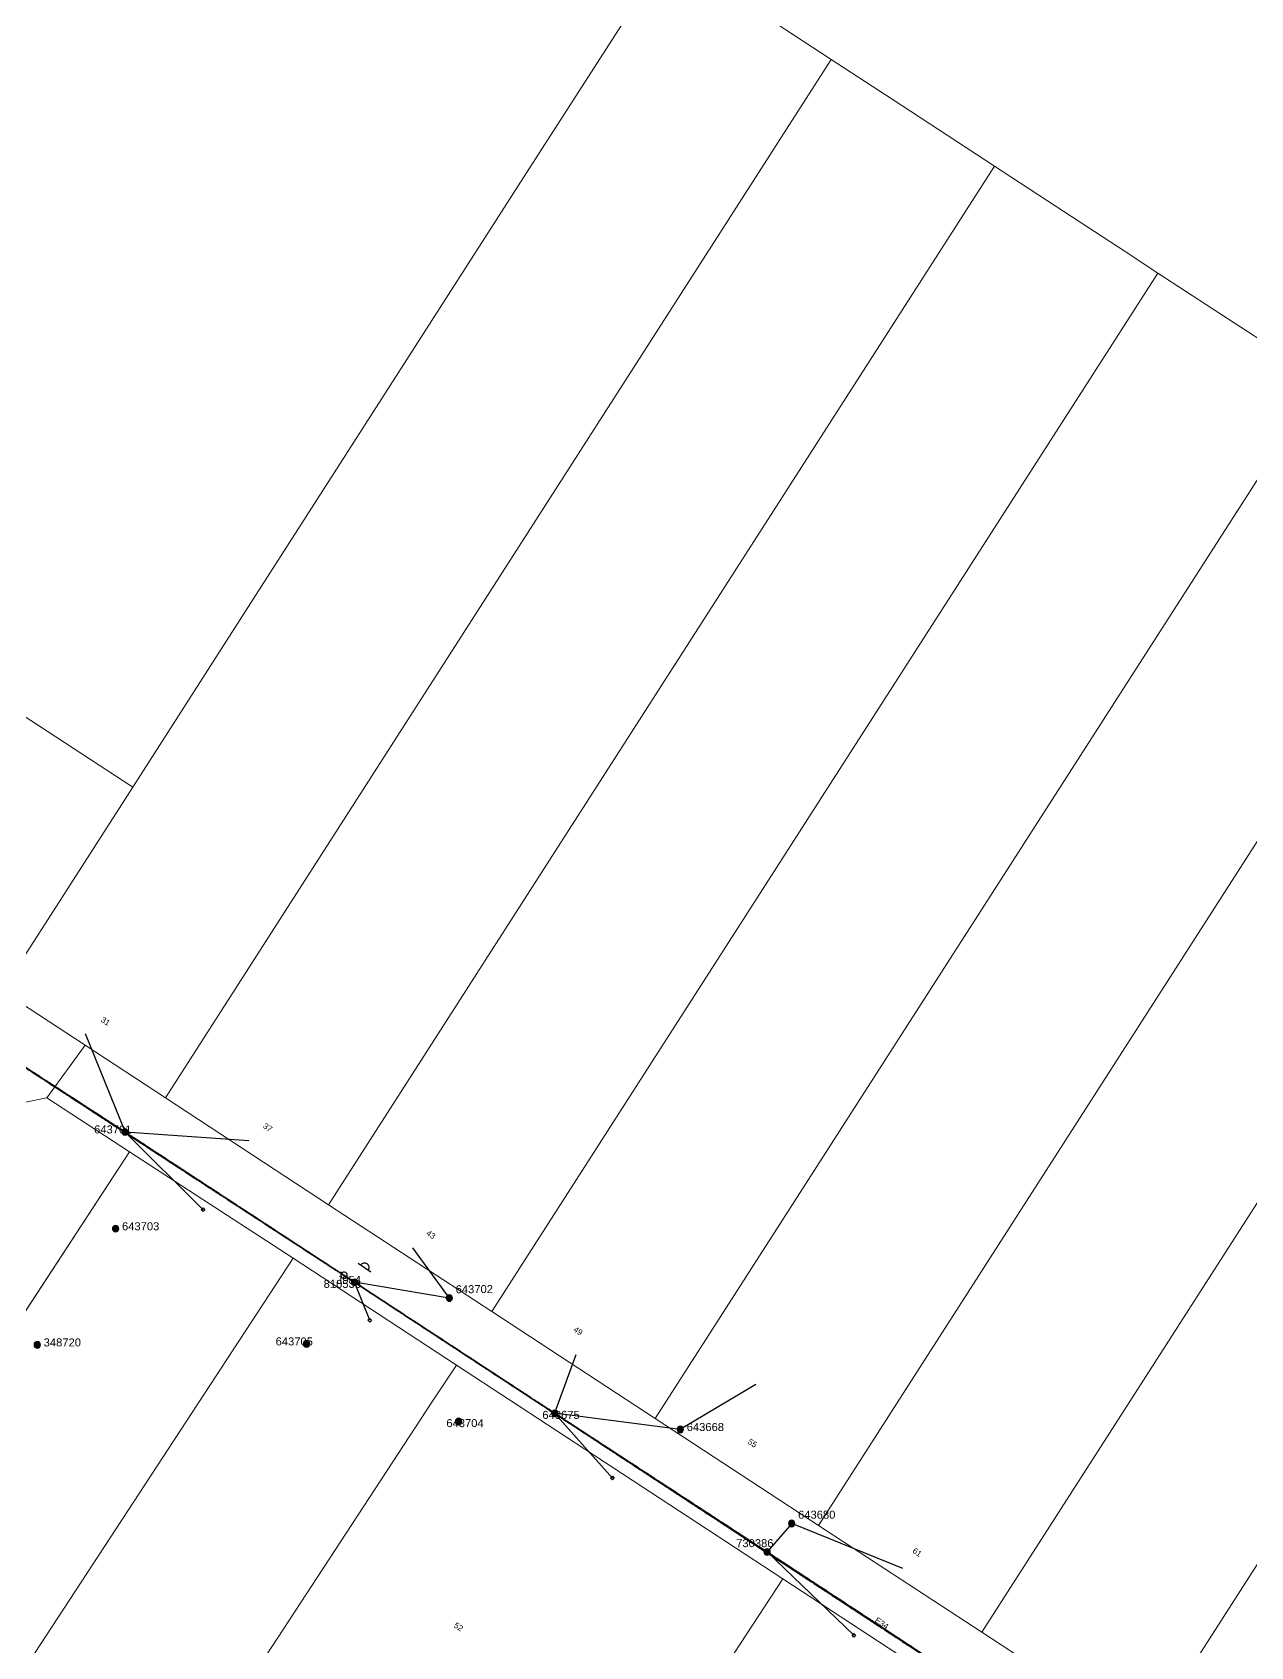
# Model space of a CAD drawing. Header units: metres. Extents: x 0 to 294317, y 0 to 6233398.
# Drawn here: x 293066 to 293446, y 6232212 to 6232716 of the extents above; entities that cross this region are included whole.
import ezdxf
from ezdxf.enums import TextEntityAlignment as Align

# ---------------------------------------------------------------- set-up
doc = ezdxf.new("R2010")
doc.units = ezdxf.units.M
doc.linetypes.add('Cable Exist OH', pattern=[1, 1, 0])
doc.layers.get('0').update_dxf_attribs({"color": 6})
doc.layers.add('Cadastre Land Parcels_SP_EXT', color=9, linetype='Continuous', lineweight=5)
doc.layers.add('Cadastre Roads_SP_EXT', color=9, linetype='Continuous', lineweight=5)
for name, color, linetype in [('Equip_SP_HV_EXT', 7, 'Continuous'), ('Equip_SP_LV_EXT', 7, 'Continuous'), ('Mains_HV_EXT', 7, 'Continuous'), ('Mains_LV_EXT', 7, 'Continuous'), ('Services_SP_EXT', 7, 'Continuous'), ('SupportsOH_SP_TR_HV_LV_SL_EXT', 7, 'Continuous')]:
    doc.layers.add(name, color=color, linetype=linetype)
doc.styles.add('POLE_LABEL', font='arial.ttf')
doc.styles.get("Standard").update_dxf_attribs({"font": 'arial.ttf'})

# ---------------------------------------------------------------- blocks, each defined once
blk = doc.blocks.new('LV_OH_LINKS_OPEN_EXT')
for p, q in [((-0.17, 4.97), (-0.17, 5.46)), ((0.17, 4.97), (0.17, 5.46)), ((-0.17, 3), (-0.17, 2.5)), ((0.17, 3), (0.17, 2.5))]:
    blk.add_line(p, q)
blk.add_lwpolyline([(0, 2.99, 1), (0, 4.98, 1)], format="xyb", close=True)
at = {"flags": 9}
for tag, p in [('ACTUAL_STATUS', (0, 0)), ('CONSTRUCTED_VOLTAGE', (0, -0.2)), ('OPERATING_VOLTAGE', (0, -0.6)), ('ORIENTATION', (0, -0.8)), ('OWNED_BY', (0, -1)), ('STATE', (0, -1.2)), ('SWITCH_TYPE', (0, -1.4)), ('NO_PHASES', (0, -0.4)), ('USAGE', (0, -1.6)), ('LEGEND', (0, -1.8)), ('NOTES', (0, -2))]:
    blk.add_attdef(tag, text='', height=0.2, dxfattribs=at).set_placement(p, align=Align.MIDDLE_LEFT)
at = {"flags": 1}
blk.add_attdef('Z', (0, 0), '', height=0.2, dxfattribs=at)
blk = doc.blocks.new('CCP_EXT')
blk.add_wipeout([(0, 0.57), (0.57, 0), (0, -0.57), (-0.57, 0)])
blk.add_lwpolyline([(-0.57, 0), (0, 0.57), (0.57, 0), (0, -0.57), (-0.57, 0)])
at = {"flags": 1}
blk.add_attdef('Z', (0, 0), '', height=0.2, dxfattribs=at)
at = {"flags": 9}
for tag, p in [('CCP_TYPE', (0, 0)), ('CONSTRUCTED_VOLTAGE', (0, -0.2)), ('OPERATING_VOLTAGE', (0, -0.6)), ('ORIENTATION', (0, -0.8)), ('OWNED_BY', (0, -1)), ('STATE', (0, -1.8)), ('NO_PHASES', (0, -0.4)), ('USAGE', (0, -1.2)), ('LEGEND', (0, -1.4)), ('LIFE_SUPPORT', (0, -1.6)), ('NOTES', (0, -2))]:
    blk.add_attdef(tag, text='', height=0.2, dxfattribs=at).set_placement(p, align=Align.MIDDLE_LEFT)
blk = doc.blocks.new('POLE_EXT')
blk.add_hatch(color=256).paths.add_polyline_path([(-1, 0, 1), (1, 0, 1)])
blk.add_lwpolyline([(-1, 0, 1), (1, 0, 1)], format="xyb", close=True)
for tag, height, flags, p in [('pNumber', 2.5, 8, (-17.84, 2.07)), ('OWNED_BY', 0.2, 9, (1.35, -0.4)), ('SPECIAL_USE', 0.2, 9, (1.35, -0.8)), ('STATE', 0.2, 9, (1.35, -1)), ('cLV', 0.2, 9, (1.35, -1.4)), ('hDepth', 0.2, 9, (1.35, -1.6)), ('hDia', 0.2, 9, (1.35, -1.8)), ('cHV', 0.2, 9, (1.35, -2)), ('cLinedev', 0.2, 9, (1.35, -3.4)), ('pExisting', 0.2, 9, (1.35, -3.8)), ('pFooting', 0.2, 9, (1.35, -4.4)), ('pNew', 0.2, 9, (1.35, -4.6)), ('pRelocate', 0.2, 9, (1.35, -5)), ('PARENT', 0.2, 9, (1.35, -0.6)), ('USAGE', 0.2, 9, (1.35, -1.2)), ('LBRACKET', 0.2, 9, (1.35, -2.2)), ('LExisting', 0.2, 9, (1.35, -2.4)), ('LANTNUMBER', 0.2, 9, (1.35, -2.6)), ('LOther', 0.2, 9, (1.35, -2.8)), ('LRemove', 0.2, 9, (1.35, -3)), ('LEGEND', 0.2, 9, (1.35, -3.2)), ('LOCATION', 0.2, 9, (1.35, -3.6)), ('PFNUMBER', 0.2, 9, (1.35, -4)), ('NEWPFNUMBER', 0.2, 9, (1.35, -4.2)), ('pRemove', 0.2, 9, (1.35, -5.2)), ('pReplace', 0.2, 9, (1.35, -5.4)), ('pStay', 0.2, 9, (1.35, -5.6)), ('pType', 0.2, 9, (1.35, -5.8)), ('cspan', 0.2, 9, (1.35, -6)), ('STREETNAME', 0.2, 9, (1.35, -6.2)), ('SUBURB', 0.2, 9, (1.35, -6.4)), ('OPERATED_BY', 0.2, 9, (1.36, -7.01)), ('NOTES', 0.2, 9, (1.35, -6.6)), ('MAINTAINED_BY', 0.2, 9, (1.36, -6.81))]:
    blk.add_attdef(tag, text='', height=height, dxfattribs=dict(flags=flags)).set_placement(p, align=Align.MIDDLE_LEFT)
at = {"style": 'POLE_LABEL'}
for tag, height, flags, p in [('STRUCTURE_PLANT_NUMBER', 0.2, 9, (1.35, 0.03)), ('ASSET_NUM', 2.5, 8, (2, 2)), ('STREET_CODE', 0.2, 9, (1.35, -0.2))]:
    blk.add_attdef(tag, text='', height=height, dxfattribs=dict(at, flags=flags)).set_placement(p, align=Align.MIDDLE_LEFT)
at = {"flags": 1}
blk.add_attdef('Z', (1.35, -7.33), '', height=0.2, dxfattribs=at)
blk = doc.blocks.new('HV_USL_CLOSED_EXT')
blk.add_line((2.4, 5.5), (-2.4, 5.5))
blk.add_lwpolyline([(1.44, 5.5, 0.414214), (0, 6.94, 0.414214), (-1.44, 5.5)], format="xyb")
for tag, height, flags, p in [('STREET_CODE', 0.2, 9, (1.5, 0)), ('ASSET_NUM', 2.5, 8, (2, 2)), ('ACTUAL_STATUS', 0.2, 9, (1.5, -0.2)), ('CONSTRUCTED_VOLTAGE', 0.2, 9, (1.5, -0.4)), ('OPERATING_VOLTAGE', 0.2, 9, (1.5, -0.8)), ('ORIENTATION', 0.2, 9, (1.5, -1)), ('OWNED_BY', 0.2, 9, (1.5, -1.2)), ('OPERATED_BY', 0.2, 9, (1.5, -1.4)), ('STATE', 0.2, 9, (1.5, -1.8)), ('SWITCH_TYPE', 0.2, 9, (1.5, -2)), ('STREETNAME', 0.2, 9, (1.5, -2.8)), ('SUBURB', 0.2, 9, (1.5, -3)), ('Z', 0.2, 1, (1.5, -3.6)), ('NO_PHASES', 0.2, 9, (1.5, -0.6)), ('MAINTAINED_BY', 0.2, 9, (1.5, -1.6)), ('USAGE', 0.2, 9, (1.5, -2.2)), ('LEGEND', 0.2, 9, (1.5, -2.4)), ('LOCATION', 0.2, 9, (1.5, -2.6)), ('NOTES', 0.2, 9, (1.5, -3.2)), ('LABEL_ALIGNMENT', 0.2, 9, (1.5, -3.4))]:
    blk.add_attdef(tag, text='', height=height, dxfattribs=dict(flags=flags)).set_placement(p, align=Align.MIDDLE_LEFT)

msp = doc.modelspace()

# ---------------------------------------------------------------- linework, layer by layer
at = {"layer": 'Cadastre Land Parcels_SP_EXT', "linetype": 'Continuous'}
for points in [[(293315.22, 6232707.87), (293297.7, 6232719.33), (293264.18, 6232741.23), (293220.07, 6232672.44), (293177.46, 6232606), (293137.23, 6232543.27), (293097, 6232480.53), (293056.18, 6232416.88), (293082.16, 6232399.87), (293107.2, 6232383.48), (293315.22, 6232707.87)], [(293366.26, 6232674.51), (293334.21, 6232695.46), (293315.22, 6232707.87), (293107.2, 6232383.48), (293158.21, 6232350.08), (293366.26, 6232674.51)], [(293417.3, 6232641.15), (293407.05, 6232647.85), (293387.88, 6232660.38), (293366.26, 6232674.51), (293158.21, 6232350.08), (293209.22, 6232316.69), (293417.3, 6232641.15)], [(293468.34, 6232607.79), (293451.79, 6232618.61), (293417.3, 6232641.15), (293209.22, 6232316.69), (293260.23, 6232283.29), (293468.34, 6232607.79)], [(293097, 6232480.53), (292862.71, 6232633.61), (292857.47, 6232626.15), (292830.05, 6232572.1), (292832.38, 6232563.3), (293047.98, 6232422.25), (293056.18, 6232416.88), (293097, 6232480.53)], [(293519.38, 6232574.43), (293518.77, 6232574.84), (293485.28, 6232596.72), (293468.34, 6232607.79), (293260.23, 6232283.29), (293311.24, 6232249.89), (293519.38, 6232574.43)], [(293570.42, 6232541.07), (293552.25, 6232552.95), (293519.38, 6232574.43), (293311.24, 6232249.89), (293362.25, 6232216.49), (293570.42, 6232541.07)], [(293621.61, 6232507.94), (293585.77, 6232531.11), (293575.46, 6232537.78), (293570.42, 6232541.07), (293362.25, 6232216.49), (293413.26, 6232183.09), (293621.61, 6232507.94)], [(293672.81, 6232474.83), (293659.48, 6232483.44), (293621.61, 6232507.94), (293413.26, 6232183.09), (293464.28, 6232149.68), (293672.81, 6232474.83)], [(293096.04, 6232366.57), (293070.16, 6232383.51), (293056.33, 6232380.66), (293038.17, 6232352.93), (293012.92, 6232314.34), (293013, 6232314.29), (293047.19, 6232291.93), (293096.04, 6232366.57)], [(293147.1, 6232333.36), (293096.04, 6232366.57), (293043.15, 6232285.76), (292881.75, 6232039.14), (292933.19, 6232006.61), (293117.3, 6232287.85), (293147.1, 6232333.36)], [(293198.11, 6232299.98), (293147.1, 6232333.36), (293117.3, 6232287.85), (292933.19, 6232006.61), (292984.66, 6231973.91), (293088.49, 6232132.5), (293190.7, 6232288.65), (293198.11, 6232299.98)], [(293190.7, 6232288.65), (293088.49, 6232132.5), (293190.59, 6232065.82), (293300.13, 6232233.19), (293214.71, 6232289.11), (293198.11, 6232299.98), (293190.7, 6232288.65)], [(293351.14, 6232199.8), (293300.13, 6232233.19), (293190.59, 6232065.82), (293241.6, 6232032.44), (293351.14, 6232199.8)]]:
    msp.add_lwpolyline(points, close=True, dxfattribs=at)
at = {"layer": 'Mains_LV_EXT', "linetype": 'Cable Exist OH'}
msp.add_lwpolyline([(293094.69, 6232372.71), (293005.74, 6232430.55)], dxfattribs=at)
at = {"layer": 'Services_SP_EXT'}
for points in [[(293082.17, 6232403.52), (293094.6, 6232372.79)], [(293133.32, 6232370.06), (293094.69, 6232372.71)], [(293184.4, 6232336.61), (293195.9, 6232320.91), (293166.31, 6232325.83)], [(293235.45, 6232303.14), (293228.81, 6232284.91)], [(293291.68, 6232293.9), (293268.07, 6232279.87), (293228.81, 6232284.91)], [(293302.86, 6232250.47), (293295.18, 6232241.58)], [(293337.55, 6232236.47), (293302.86, 6232250.47)]]:
    msp.add_lwpolyline(points, dxfattribs=at)

# ---------------------------------------------------------------- block references
at = {"layer": 'Equip_SP_HV_EXT'}
ref = msp.add_blockref('HV_USL_CLOSED_EXT', (293166.31, 6232325.83), dxfattribs=dict(at, rotation=325.7378149419274))
ref.add_attrib('ASSET_NUM', 'J954', dxfattribs={"layer": '0', "height": 2.5}).set_placement((293168.31, 6232326.58), align=Align.MIDDLE_RIGHT)
at = {"layer": 'Equip_SP_LV_EXT', "rotation": 55.79903223597704}
msp.add_blockref('LV_OH_LINKS_OPEN_EXT', (293166.31, 6232325.83), dxfattribs=at)
at = {"layer": 'SupportsOH_SP_TR_HV_LV_SL_EXT'}
ref = msp.add_blockref('POLE_EXT', (293094.6, 6232372.79), dxfattribs=at)
ref.add_attrib('ASSET_NUM', '643701', dxfattribs={"layer": '0', "height": 2.5, "rotation": 359.5777, "style": 'POLE_LABEL'}).set_placement((293096.6, 6232373.54), align=Align.MIDDLE_RIGHT)
ref = msp.add_blockref('POLE_EXT', (293091.66, 6232342.58), dxfattribs=at)
ref.add_attrib('ASSET_NUM', '643703', dxfattribs={"layer": '0', "height": 2.5, "style": 'POLE_LABEL'}).set_placement((293093.66, 6232343.33), align=Align.MIDDLE_LEFT)
ref = msp.add_blockref('POLE_EXT', (293166.31, 6232325.83), dxfattribs=at)
ref.add_attrib('ASSET_NUM', '810536', dxfattribs={"layer": '0', "height": 2.5, "rotation": 359.8389, "style": 'POLE_LABEL'}).set_placement((293168.31, 6232326.58), align=Align.TOP_RIGHT)
ref = msp.add_blockref('POLE_EXT', (293195.9, 6232320.91), dxfattribs=at)
ref.add_attrib('ASSET_NUM', '643702', dxfattribs={"layer": '0', "height": 2.5, "rotation": 0.3431, "style": 'POLE_LABEL'}).set_placement((293197.9, 6232321.66), align=Align.BOTTOM_LEFT)
ref = msp.add_blockref('POLE_EXT', (293067.18, 6232306.3), dxfattribs=at)
ref.add_attrib('ASSET_NUM', '348720', dxfattribs={"layer": '0', "height": 2.5, "style": 'POLE_LABEL'}).set_placement((293069.18, 6232307.05), align=Align.MIDDLE_LEFT)
ref = msp.add_blockref('POLE_EXT', (293151.3, 6232306.59), dxfattribs=at)
ref.add_attrib('ASSET_NUM', '643705', dxfattribs={"layer": '0', "height": 2.5, "rotation": 359.8002, "style": 'POLE_LABEL'}).set_placement((293153.3, 6232307.34), align=Align.MIDDLE_RIGHT)
ref = msp.add_blockref('POLE_EXT', (293228.81, 6232284.91), dxfattribs=at)
ref.add_attrib('ASSET_NUM', '643675', dxfattribs={"layer": '0', "height": 2.5, "rotation": 0.0515, "style": 'POLE_LABEL'}).set_placement((293230.81, 6232285.66), align=Align.TOP_CENTER)
ref = msp.add_blockref('POLE_EXT', (293198.81, 6232282.33), dxfattribs=at)
ref.add_attrib('ASSET_NUM', '643704', dxfattribs={"layer": '0', "height": 2.5, "rotation": 359.9199, "style": 'POLE_LABEL'}).set_placement((293200.81, 6232283.08), align=Align.TOP_CENTER)
ref = msp.add_blockref('POLE_EXT', (293268.07, 6232279.87), dxfattribs=at)
ref.add_attrib('ASSET_NUM', '643668', dxfattribs={"layer": '0', "height": 2.5, "style": 'POLE_LABEL'}).set_placement((293270.07, 6232280.62), align=Align.MIDDLE_LEFT)
ref = msp.add_blockref('POLE_EXT', (293302.86, 6232250.47), dxfattribs=at)
ref.add_attrib('ASSET_NUM', '643680', dxfattribs={"layer": '0', "height": 2.5, "rotation": 0.0802, "style": 'POLE_LABEL'}).set_placement((293304.86, 6232251.22), align=Align.BOTTOM_LEFT)
ref = msp.add_blockref('POLE_EXT', (293295.18, 6232241.58), dxfattribs=at)
ref.add_attrib('ASSET_NUM', '730386', dxfattribs={"layer": '0', "height": 2.5, "style": 'POLE_LABEL'}).set_placement((293297.18, 6232242.33), align=Align.BOTTOM_RIGHT)

# ---------------------------------------------------------------- texts
at = {"layer": 'Cadastre Land Parcels_SP_EXT'}
for s, rotation, p in [('31', 326.87, (293086.86, 6232407.41)), ('37', 326.8697, (293137.54, 6232374.23)), ('43', 326.8703, (293188.52, 6232340.76)), ('49', 326.8709, (293234.49, 6232310.64)), ('55', 325.4563, (293288.97, 6232275.63)), ('61', 325.561, (293340.4, 6232241.54)), ('52', 326.87, (293197.12, 6232218.21))]:
    msp.add_text(s, height=1.8, rotation=rotation, dxfattribs=at).set_placement(p)
at = {"layer": 'Mains_LV_EXT'}
msp.add_text('E34', height=1.8, rotation=325.7382, dxfattribs=at).set_placement((293328.66, 6232219.85))

# ---------------------------------------------------------------- next in the draw order: block references
at = {"layer": 'Services_SP_EXT'}
for p in [(293118.98, 6232348.52), (293171.05, 6232313.98), (293246.87, 6232264.68), (293322.28, 6232215.57)]:
    msp.add_blockref('CCP_EXT', p, dxfattribs=at)

# ---------------------------------------------------------------- next in the draw order: linework, layer by layer
at = {"layer": 'Cadastre Roads_SP_EXT', "linetype": 'Continuous'}
msp.add_lwpolyline([(293464.28, 6232149.68), (293413.26, 6232183.09), (293362.25, 6232216.49), (293311.24, 6232249.89), (293260.23, 6232283.29), (293209.22, 6232316.69), (293158.21, 6232350.08), (293107.2, 6232383.48), (293082.16, 6232399.87), (293070.16, 6232383.51), (293096.04, 6232366.57), (293147.1, 6232333.36), (293198.11, 6232299.98), (293214.71, 6232289.11), (293300.13, 6232233.19), (293351.14, 6232199.8), (293402.15, 6232166.41), (293406.51, 6232163.54), (293453.11, 6232132.8)], dxfattribs=at)
at = {"layer": 'Mains_HV_EXT', "linetype": 'Cable Exist OH'}
for points in [[(292853.78, 6232530.4), (292934.9, 6232477), (293005.74, 6232430.55), (293166.31, 6232325.83)], [(293166.31, 6232325.83), (293445.98, 6232142.47), (293500.12, 6232107.23)]]:
    msp.add_lwpolyline(points, dxfattribs=at)
at = {"layer": 'Mains_LV_EXT', "linetype": 'Cable Exist OH'}
for points in [[(293166.31, 6232325.83), (293094.69, 6232372.71)], [(293228.81, 6232284.91), (293166.31, 6232325.83)], [(293295.18, 6232241.58), (293228.81, 6232284.91)], [(293367.24, 6232194.27), (293295.18, 6232241.58)]]:
    msp.add_lwpolyline(points, dxfattribs=at)
at = {"layer": 'Services_SP_EXT'}
for points in [[(293118.98, 6232348.52), (293094.69, 6232372.71)], [(293171.05, 6232313.98), (293166.31, 6232325.83)], [(293246.87, 6232264.68), (293228.81, 6232284.91)], [(293322.28, 6232215.57), (293295.18, 6232241.58)]]:
    msp.add_lwpolyline(points, dxfattribs=at)

doc.saveas('drawing.dxf')
